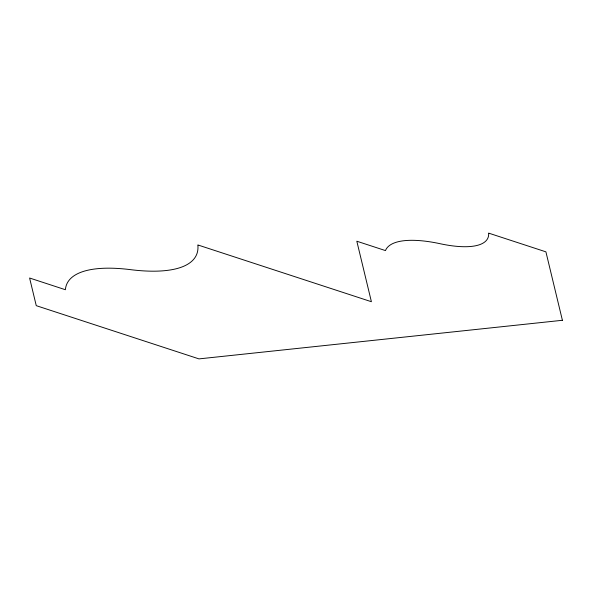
<?xml version="1.0" encoding="UTF-8"?>
<svg xmlns="http://www.w3.org/2000/svg" width="592" height="592" viewBox="0 0 592 592"><rect width="100%" height="100%" fill="white"/><g stroke="black" fill="none" stroke-linecap="round" stroke-linejoin="round"><path stroke-width="0.89" d="M562.4 320.287L198.971 358.885L36.26 305.664L29.6 278.011L65.394 289.725A150.649 50.29 22.8 0 1 93.099 269.234A148.052 49.425 22.8 0 1 130.506 269.649A154.408 51.541 22.8 0 0 197.839 244.947L371.399 301.713L356.821 241.218L385.459 250.586A94.069 31.398 22.8 0 1 438.968 243.467A82.103 27.41 22.8 0 0 488.637 233.115L545.913 251.844L562.4 320.287"/></g></svg>
